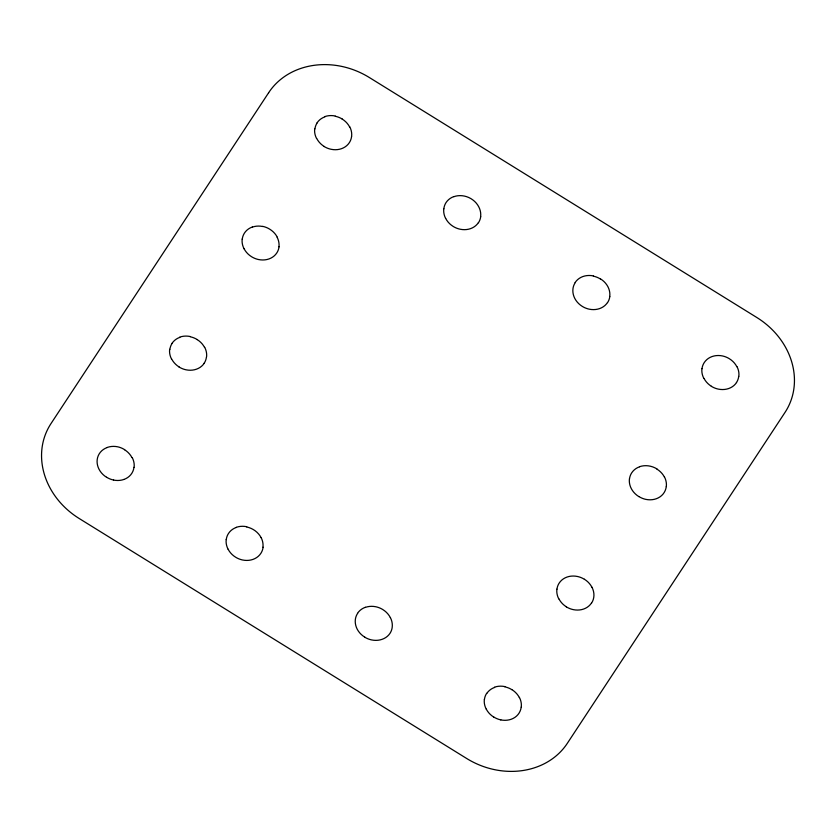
<?xml version="1.0" encoding="UTF-8"?>
<svg xmlns="http://www.w3.org/2000/svg" width="836" height="836" viewBox="0 0 836 836"><rect width="100%" height="100%" fill="white"/><g stroke="black" fill="none" stroke-linecap="round" stroke-linejoin="round"><path stroke-width="1.25" d="M445.64 218.447A19.061 16.521 27 0 1 443.791 208.76M453.917 196.554A19.061 16.521 27 0 0 446.037 202.594A18.915 16.396 27 0 0 443.853 208.801M453.938 196.659A19.061 16.521 27 0 1 464.325 196.063A18.915 16.396 27 0 1 478.735 206.774A19.061 16.521 27 0 1 480.648 216.493M480.721 216.555A19.061 16.521 27 0 1 478.443 222.742M478.38 222.637A18.915 16.396 27 0 1 470.563 228.636A19.061 16.521 27 0 1 460.176 229.231A18.915 16.396 27 0 1 453.185 226.431A18.915 16.396 27 0 1 445.713 218.489M324.107 146.488A18.925 16.406 27 0 0 331.098 149.289A19.061 16.521 27 0 0 341.485 148.693A18.915 16.396 27 0 0 349.312 142.705A18.925 16.406 27 0 0 351.569 136.55M317.084 122.85A18.925 16.406 27 0 1 324.901 116.852M342.164 119.036A18.925 16.406 27 0 1 349.636 126.978M324.243 146.509A18.915 16.396 27 0 1 316.771 138.567M314.932 128.953A18.915 16.396 27 0 1 317.199 122.808M335.299 116.267A18.915 16.396 27 0 1 342.29 119.078M316.562 138.494A19.061 16.521 27 0 1 314.702 128.817M324.828 116.601A19.061 16.521 27 0 1 335.215 116.005M349.761 126.8A19.061 16.521 27 0 1 351.611 136.487M736.829 366.67A18.925 16.406 27 0 0 729.358 358.728A18.915 16.396 27 0 0 722.482 355.948A19.061 16.521 27 0 0 712.094 356.544A18.925 16.406 27 0 0 704.267 362.542A18.915 16.396 27 0 0 702.01 368.686M703.797 378.321A19.061 16.521 27 0 1 701.937 368.645M736.986 366.628A19.061 16.521 27 0 1 738.846 376.315M711.342 386.316A18.925 16.406 27 0 0 718.333 389.116A19.061 16.521 27 0 0 728.72 388.521A18.915 16.396 27 0 0 736.537 382.533M738.71 376.43A18.925 16.406 27 0 1 736.443 382.575M711.467 386.336A18.915 16.396 27 0 1 703.996 378.394M575.116 282.547A19.05 16.521 27 0 1 593.372 275.911M609.757 296.383A19.05 16.521 27 0 0 607.908 286.696A18.904 16.396 27 0 0 600.394 278.806M575.22 282.662A18.915 16.396 27 0 0 572.953 288.817A19.05 16.521 27 0 0 574.792 298.431A18.915 16.396 27 0 0 582.264 306.373A18.915 16.396 27 0 0 589.255 309.184A19.05 16.521 27 0 0 599.642 308.578A18.915 16.396 27 0 0 607.458 302.58M593.372 276.162A18.915 16.396 27 0 1 600.363 278.973M609.82 296.446A19.05 16.521 27 0 1 607.542 302.632M242.252 239.117A18.915 16.396 27 0 1 252.305 227.016M252.378 227.099A18.925 16.406 27 0 1 262.682 226.504M277.113 237.215A18.925 16.406 27 0 1 278.963 246.829M262.723 226.368A18.915 16.396 27 0 1 269.714 229.179A19.061 16.521 27 0 1 277.228 237.069M244.049 248.762A19.061 16.521 27 0 1 242.189 239.075M279.046 246.798A18.915 16.396 27 0 1 276.779 252.953A18.915 16.396 27 0 1 268.962 258.951A19.061 16.521 27 0 1 258.575 259.547A18.925 16.406 27 0 1 251.584 256.736A18.915 16.396 27 0 1 244.112 248.804M179.05 366.994A18.925 16.406 27 0 0 186.041 369.805A19.061 16.521 27 0 0 196.429 369.198A18.915 16.396 27 0 0 204.256 363.211M172.028 343.356A18.925 16.406 27 0 1 179.844 337.357M197.108 339.541A18.925 16.406 27 0 1 204.59 347.483M206.419 357.108A18.925 16.406 27 0 1 204.162 363.252M179.186 367.014A18.915 16.396 27 0 1 171.714 359.072M169.875 349.469A18.915 16.396 27 0 1 172.143 343.314M190.242 336.772A18.915 16.396 27 0 1 197.233 339.583M171.505 359.01A19.061 16.521 27 0 1 169.656 349.323M179.782 337.107A19.061 16.521 27 0 1 190.159 336.511M204.705 347.306A19.061 16.521 27 0 1 206.565 356.993M639.571 466.791A18.915 16.396 27 0 0 631.744 472.789A18.915 16.396 27 0 0 629.487 478.944M638.808 496.574A19.05 16.511 27 0 1 629.424 478.913M639.55 466.707A19.05 16.511 27 0 1 656.981 468.944M664.453 476.896A19.05 16.511 27 0 1 666.313 486.573M666.25 486.677A18.915 16.396 27 0 1 656.187 498.778A19.05 16.511 27 0 1 645.81 499.374A18.915 16.396 27 0 1 638.882 496.553M656.929 469.111A18.915 16.396 27 0 1 664.411 477.053M584.354 579.264A18.925 16.406 27 0 0 577.352 576.464A19.061 16.521 27 0 0 567.038 577.049A18.925 16.406 27 0 0 559.211 583.047A18.915 16.396 27 0 0 556.954 589.192M591.972 587.248A19.061 16.521 27 0 1 591.543 603.143M584.416 579.254A18.915 16.396 27 0 1 591.888 587.196M591.48 603.038A18.915 16.396 27 0 1 583.664 609.036A19.061 16.521 27 0 1 573.277 609.632A18.915 16.396 27 0 1 566.285 606.821M566.411 606.842A18.915 16.396 27 0 1 558.939 598.9M558.741 598.837A19.061 16.521 27 0 1 556.891 589.161M107.248 447.521A18.915 16.396 27 0 0 97.195 459.622A19.061 16.521 27 0 0 99.056 469.31A18.915 16.396 27 0 0 106.527 477.251M124.512 449.705A18.915 16.396 27 0 1 131.983 457.647M107.322 447.417A19.061 16.521 27 0 1 117.709 446.811A18.915 16.396 27 0 1 124.658 449.684M132.245 457.605A19.061 16.521 27 0 1 134.105 467.293M133.959 467.355A18.915 16.396 27 0 1 123.906 479.456M113.591 480.042A18.915 16.396 27 0 1 106.6 477.241M123.906 479.456A19.061 16.521 27 0 1 113.518 480.052M236.358 527.411A18.925 16.406 27 0 0 228.531 533.42A18.925 16.406 27 0 0 226.274 539.565M261.104 537.548A18.925 16.406 27 0 1 262.943 547.162M228.061 549.2A19.061 16.521 27 0 1 226.201 539.523M236.316 527.317A19.061 16.521 27 0 1 246.704 526.722M263.1 547.214A19.061 16.521 27 0 1 260.822 553.401A18.925 16.406 27 0 1 252.974 559.399A19.061 16.521 27 0 1 242.597 559.995A18.915 16.396 27 0 1 235.606 557.194A18.915 16.396 27 0 1 228.124 549.252M246.714 526.983A18.915 16.396 27 0 1 261.125 537.694M357.536 613.31A19.05 16.521 27 0 1 365.405 607.27M357.62 613.363A18.925 16.406 27 0 0 355.352 619.507A19.05 16.521 27 0 0 357.212 629.194A18.925 16.406 27 0 0 364.789 637.157M365.436 607.364A19.05 16.521 27 0 1 375.824 606.758A18.915 16.396 27 0 1 382.815 609.569A18.904 16.396 27 0 1 390.287 617.511M390.36 617.553A19.05 16.521 27 0 1 392.209 627.24A19.05 16.521 27 0 1 389.963 633.395A18.925 16.406 27 0 1 382.052 639.341A19.05 16.521 27 0 1 371.675 639.937A18.915 16.396 27 0 1 364.684 637.136M521.194 707.183A18.915 16.396 27 0 1 511.13 719.284A19.061 16.521 27 0 1 500.743 719.88M500.816 719.869A18.915 16.396 27 0 1 493.825 717.069M486.803 693.431A18.915 16.396 27 0 1 494.63 687.432M511.883 689.627A18.915 16.396 27 0 1 519.355 697.569M484.431 699.45A18.915 16.396 27 0 1 486.688 693.305M486.207 709.085A19.061 16.521 27 0 1 484.347 699.398M494.473 687.192A19.061 16.521 27 0 1 504.86 686.596M519.407 697.391A19.061 16.521 27 0 1 521.256 707.078M493.752 717.079A18.915 16.396 27 0 1 486.28 709.137M504.808 686.837A18.915 16.396 27 0 1 511.799 689.637M268.638 92.733L51.059 423.497A75.679 65.605 27 0 0 41.8 461.148A76.233 66.086 27 0 0 57.057 498.705A75.668 65.595 27 0 0 79.326 518.592L466.561 758.419A75.668 65.595 27 0 0 508.831 771.356A76.233 66.086 27 0 0 548.176 761.575A75.679 65.605 27 0 0 567.362 743.267L784.952 412.503A75.679 65.605 27 0 0 794.2 374.852A76.222 66.075 27 0 0 778.943 337.295A75.668 65.595 27 0 0 756.674 317.408L369.439 77.581A75.668 65.595 27 0 0 327.158 64.644A76.222 66.075 27 0 0 287.824 74.414A75.679 65.605 27 0 0 268.638 92.733"/></g></svg>
